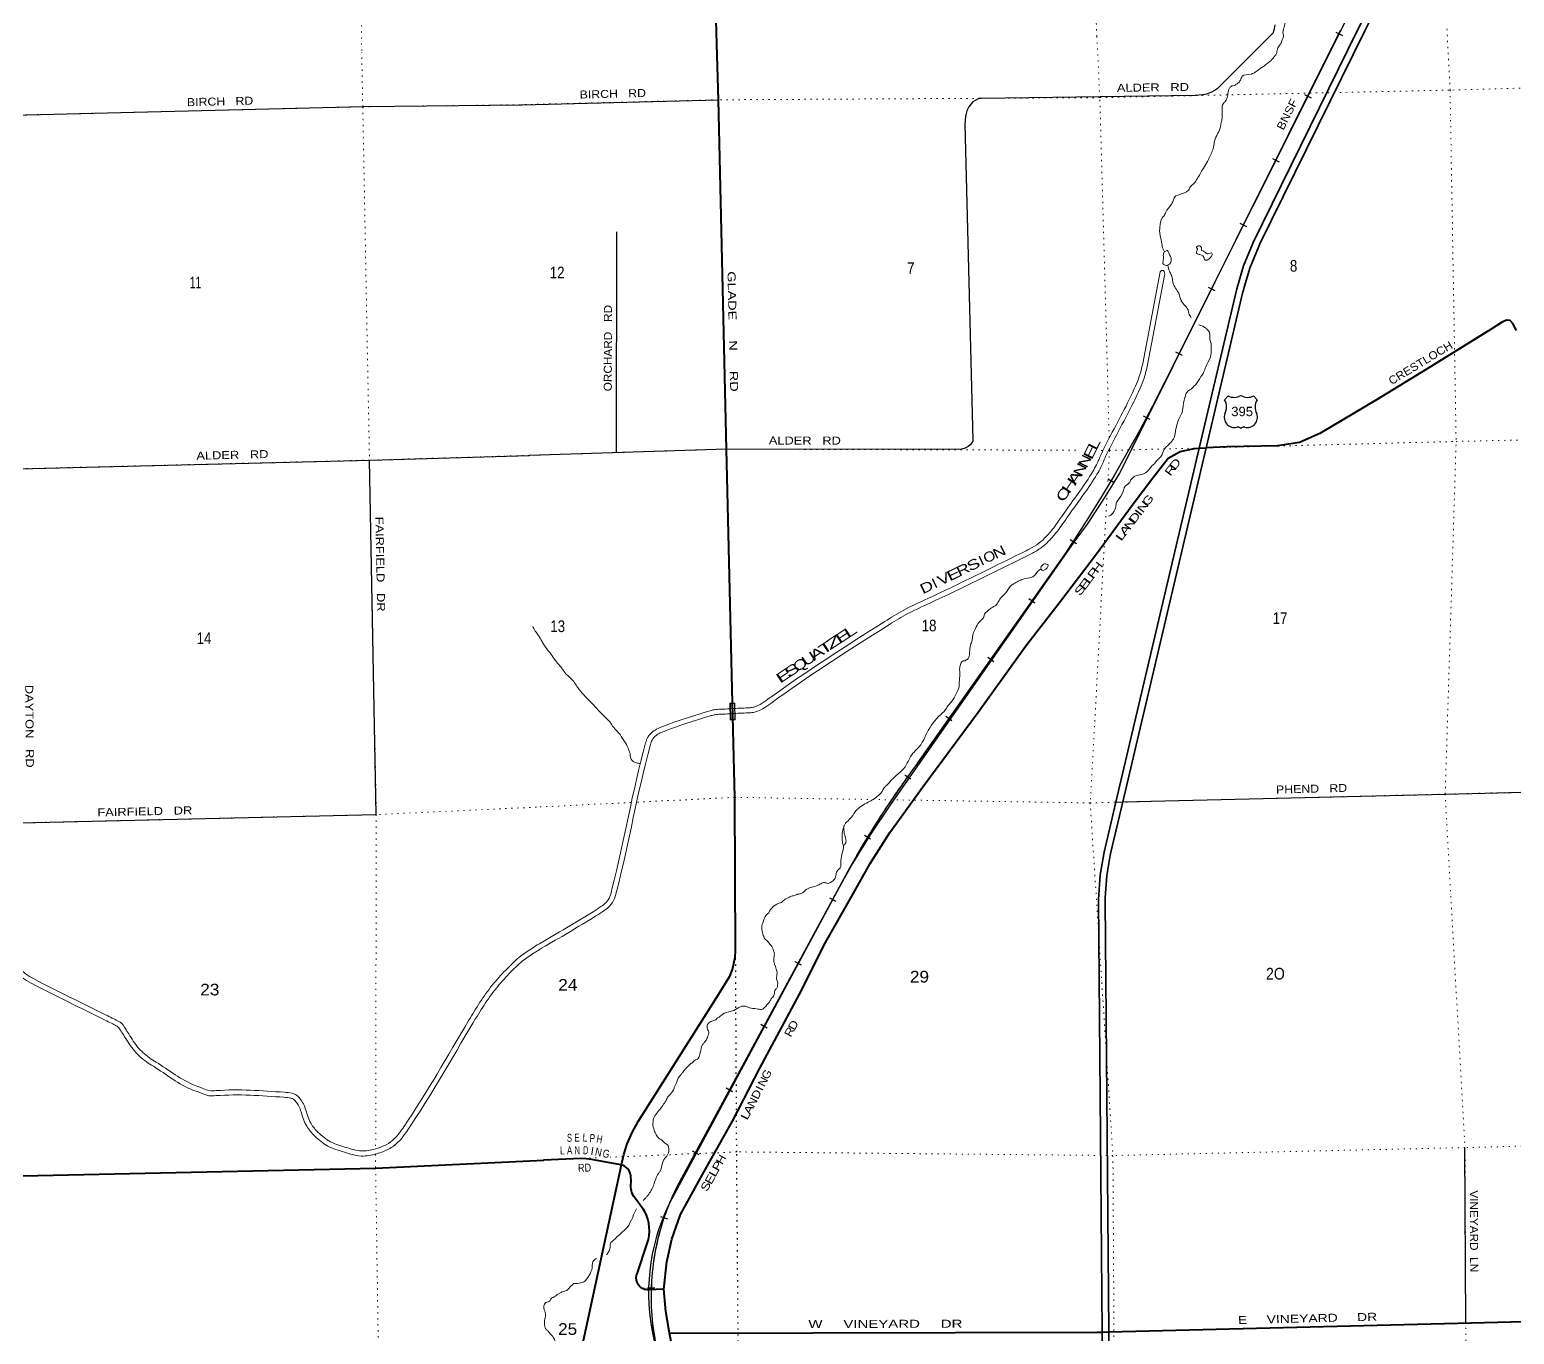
# Model space of a CAD drawing. Header units: feet. Extents: x 245918 to 509309, y -547785 to -360805.
# Drawn here: x 467288 to 489550, y -426471 to -406915 of the extents above; entities that cross this region are included whole.
import ezdxf
from ezdxf.enums import TextEntityAlignment as Align

# ---------------------------------------------------------------- set-up
doc = ezdxf.new("R2010")
doc.units = ezdxf.units.FT
doc.header["$LTSCALE"] = 60
doc.linetypes.add('DOTTED', pattern=[1.5, 0.3, -1.2])
for name, color, linetype, lineweight in [('16', 7, 'Continuous', 25), ('20', 7, 'Continuous', 35), ('26', 7, 'Continuous', 40), ('27', 7, 'Continuous', 13), ('29', 7, 'Continuous', 25), ('34', 7, 'Continuous', 25), ('39', 7, 'Continuous', 13), ('6', 7, 'DOTTED', 25), ('61', 7, 'Continuous', 13), ('7', 7, 'DOTTED', 13)]:
    doc.layers.add(name, color=color, linetype=linetype, lineweight=lineweight)
doc.layers.add('30', color=7, linetype='Continuous')
doc.layers.add('41', color=7, linetype='Continuous')

msp = doc.modelspace()

# ---------------------------------------------------------------- linework, layer by layer
at = {"layer": '16'}
for p, q in [((485205.56, -412460.96), (485256.87, -412402.2)), ((485448.63, -412396.23), (485448.35, -412396.43)), ((485640.72, -412402.11), (485692.11, -412460.96))]:
    msp.add_line(p, q, dxfattribs=at)
for centre, radius, start, end in [((485012.58, -412571.59), 222.05, 332.97043, 29.75871), ((485347.95, -412244.54), 182.07, 239.97227, 303.45418), ((485549.73, -412245.04), 181.52, 236.33975, 300.08743), ((485549.72, -412244.54), 182.07, 236.54582, 236.59441), ((485885.08, -412571.59), 222.05, 150.24129, 207.02957), ((485351.77, -412726.49), 151.42, 159.09177, 283.81923), ((485545.89, -412726.49), 151.42, 256.18077, 20.90823)]:
    msp.add_arc(centre, radius, start, end, dxfattribs=at)
for centre, major_axis, start_param, end_param in [((485407.11, -412925.31), (-19.56, 51.67), 4.95877769, 6.28318531), ((485490.56, -412925.31), (19.56, 51.67), 0, 1.32637542)]:
    msp.add_ellipse(centre, major_axis=major_axis, ratio=0.929097, start_param=start_param, end_param=end_param, dxfattribs=at)
at = {"layer": '20'}
for p, q in [((487193.9, -406932.84), (489257.05, -402826.81)), ((487306.58, -406930.45), (489348.39, -402864.91))]:
    msp.add_line(p, q, dxfattribs=at)
for points in [[(484929.64, -413184.19), (485480.67, -410846.39), (485486.55, -410821.41), (485493.85, -410796.39), (485583.21, -410489.76), (485711.87, -410175.22), (485723.7, -410149.64), (485735.71, -410125.22), (487306.58, -406930.45)], [(484825.75, -413189.07), (485389.23, -410798.45), (485488.8, -410456.79), (485623.53, -410127.42), (485633.68, -410106.09), (487193.9, -406932.84)], [(483370.92, -426436.66), (483314.28, -419952.93), (483340.09, -419583.22), (483398.1, -419246.09), (483575.33, -418494.18), (484825.75, -413189.07)], [(483470.91, -426434.17), (483414.52, -419979.66), (483414.3, -419954.25), (483416.02, -419929.66), (483439.35, -419595.39), (483491.2, -419294.03), (483495.71, -419267.85), (483501.32, -419244.03), (483678.66, -418491.66), (484929.64, -413184.19)], [(483416.97, -431708.14), (483397, -429422.04), (483370.92, -426436.66)], [(483516.95, -431705.65), (483497, -429421.17), (483470.91, -426434.17)]]:
    msp.add_lwpolyline(points, dxfattribs=at)
at = {"layer": '26'}
for p, q in [((477591.15, -407134.24), (477471.06, -402550.96)), ((484825.75, -413189.07), (484929.64, -413184.19))]:
    msp.add_line(p, q, dxfattribs=at)
at = {"layer": '26', "lineweight": 35}
msp.add_line((474994.29, -423857.96), (474997.7, -423857.83), dxfattribs=at)
at = {"layer": '26'}
for points in [[(477826.56, -417006.48), (477736.35, -413201.63), (477617.08, -407965.8), (477591.16, -407134.24)], [(489581.6, -411426.19), (489526.04, -411317.31), (489485.38, -411272.05), (489431.32, -411268.9), (489369.7, -411297.78), (489357.81, -411305.94), (489203.11, -411402.09), (488889.75, -411598.44), (488243.16, -411999.44), (487481.42, -412464.05), (486632.17, -412965.92), (486329.97, -413102.25), (485999.54, -413152.05), (485244.7, -413169.38), (484929.64, -413184.19)], [(476798.56, -425792.23), (476843.62, -425386.33), (476914.82, -425044.08), (477045.66, -424674.97), (477377.3, -424073.34), (477828.23, -423276.35), (478237.2, -422484), (478823.9, -421383.66), (479218.99, -420599.5), (479615.32, -419903.1), (479888.49, -419412.1), (480184.04, -418946.69), (480680.58, -418262.71), (481509.15, -417146.68), (482223.37, -416150.12), (482746.14, -415481.7), (483284.35, -414773.14), (483820.28, -414044.67), (484146.34, -413614.7), (484360.52, -413338.08), (484539.17, -413237.57), (484756.62, -413192.32), (484825.75, -413189.07)], [(476163.23, -423932.83), (476197.56, -423774.91), (476247.26, -423616.34), (476320.84, -423443.47), (476412.08, -423279.24), (477593.81, -421415.9), (477785.21, -421100.69), (477790.09, -421090.11), (477824.29, -421002.73), (477849.17, -420912.26), (477864.46, -420819.68), (477869.98, -420726.01), (477860.12, -418422.05), (477826.56, -417006.48)], [(476163.23, -423932.83), (476150.14, -423929.43), (475739.99, -423853.23), (475714.73, -423848.46), (475633.85, -423838.91), (475552.42, -423837.87), (474997.04, -423859.36)], [(459083.24, -424256.17), (461858.66, -424216.92), (467181.04, -424095.99), (472475.37, -423979.5), (474997.04, -423859.36)], [(476714, -434500.6), (475409.57, -427876.31), (475405.56, -427712.1), (475422.5, -427413.85), (475470.53, -427119), (476163.23, -423932.83)], [(476798.56, -425792.23), (476568.13, -425803), (476549.75, -425803.01), (476531.46, -425801.09), (476513.47, -425797.28), (476495.97, -425791.6), (476479.17, -425784.13), (476463.24, -425774.94), (476448.36, -425764.14), (476434.69, -425751.84), (476422.37, -425738.18), (476411.56, -425723.31), (476402.36, -425707.39), (476394.87, -425690.59), (476389.18, -425673.1), (476385.35, -425655.12), (476383.42, -425636.83), (476383.41, -425618.44), (476385.32, -425600.15), (476389.14, -425582.16), (476394.81, -425564.67), (476547.04, -425108.06), (476564.68, -425049.08), (476576.07, -424988.58), (476581.06, -424927.22), (476579.62, -424865.67), (476571.75, -424804.62), (476557.54, -424744.72), (476537.14, -424686.63), (476510.79, -424631), (476506.13, -424622.99), (476491.6, -424598.03), (476473.11, -424572.99), (476367.01, -424432.46), (476348.17, -424407.51), (476333.94, -424382.46), (476330.32, -424375.81), (476319.26, -424349.21), (476311.03, -424321.61), (476305.74, -424293.3), (476303.44, -424264.59), (476304.14, -424235.8), (476305.85, -424184.71), (476301.31, -424086.33), (476299.4, -424076.42), (476294.04, -424057.02), (476286.68, -424038.28), (476277.41, -424020.41), (476266.31, -424003.61), (476253.53, -423988.07), (476239.18, -423973.94), (476223.44, -423961.39), (476206.48, -423950.56), (476188.47, -423941.56), (476169.62, -423934.49), (476163.23, -423932.83)], [(476881.94, -426452.74), (476876.06, -426422.69), (476824.62, -426131.21), (476798.56, -425792.23)], [(483470.91, -426434.17), (488704.5, -426304.06), (492091.59, -426218.13)], [(476881.94, -426452.74), (476903.35, -426452.69), (483294.04, -426438.57), (483370.92, -426436.66), (483470.91, -426434.17)], [(480602.92, -442059.23), (480593, -442052.2), (480546.78, -442011.58), (480528.12, -441991.35), (480505.12, -441966.4), (480485.85, -441941.35), (480440.61, -441873.02), (480402.48, -441799.81), (480137.14, -441151.43), (479740.8, -440131.91), (479506.52, -439410.46), (479283.05, -438599.6), (479276.17, -438574.64), (479270.55, -438549.6), (479102.05, -437798.47), (476881.94, -426452.74)]]:
    msp.add_lwpolyline(points, dxfattribs=at)
at = {"layer": '29'}
for p, q in [((474670.57, -408038.85), (477617.05, -407965.53)), ((476085.33, -413254.28), (476090.05, -409942.71)), ((483575.33, -418494.18), (483678.66, -418491.66)), ((488822.36, -426301.07), (488809.63, -423672.08))]:
    msp.add_line(p, q, dxfattribs=at)
for points in [[(485938.54, -406959.38), (485092.23, -407801.49), (485064.57, -407823.63), (485011.1, -407853.15), (484931.82, -407878.98), (484880.19, -407891.89), (484762.19, -407901.12), (481558.16, -407945.4), (481530.06, -407948.17), (481510.7, -407953.71), (481465.97, -407974.92), (481432.34, -407997.99), (481403.24, -408026.11), (481370.1, -408070.86), (481340.15, -408131.75), (481329.08, -408170.49), (481322.16, -408214.76), (481312.64, -408332.8), (481432.6, -413068.14), (481430.94, -413078.05), (481419.88, -413102.03), (481389.36, -413138.56), (481360.88, -413164.76), (481314.79, -413186.9), (481266.85, -413201.66), (481211.53, -413207.19), (477738.78, -413201.66), (474779.05, -413295.85)], [(467027.4, -407341.85), (467044.76, -408186.49), (467118.24, -413485.39), (467162.82, -418804.87), (472485.35, -418680.11), (472383.11, -413368.29)], [(444738.64, -408097.13), (444966.27, -408288.99), (445007.05, -408310.37), (445044.48, -408326.85), (445119.69, -408347.29), (445191.54, -408357), (445251.74, -408360.89), (445346.9, -408364.78), (445482.84, -408366.72), (445894.55, -408372.55), (451284.82, -408451.69), (451315.4, -408451.2), (456546.59, -408368.68), (461794.45, -408344.87), (467046.71, -408194.26), (472282.95, -408068.42), (474670.57, -408038.85)], [(451284.69, -408452.05), (451305.03, -413490.29), (451314.74, -413554.42), (451339.98, -413597.17), (451384.65, -413639.92), (451458.45, -413694.34), (451487.58, -413707.94), (451520.59, -413721.54), (451555.55, -413727.37), (451605.24, -413728.77), (456590.71, -413652.11), (461841.56, -413635.07), (467105.62, -413497.05), (467126.98, -413496.07), (472397.54, -413367.87), (474779.05, -413295.85)], [(483678.66, -418491.66), (488518.49, -418373.51), (493829.02, -418240.66), (499177.59, -418137.34), (499238.44, -418129.96), (499290.07, -418113.35), (499394.29, -418069.23), (505296.31, -415060.67)]]:
    msp.add_lwpolyline(points, dxfattribs=at)
msp.add_arc((481490.63, -405921.43), 4567.41, 346.86465, 348.34656, dxfattribs=at)
at = {"layer": '34', "lineweight": 13}
for p, q in [((488207.37, -404377.22), (486938.35, -406949.77)), ((486939.97, -406940.96), (484298.26, -412212.58)), ((482803.39, -414782.92), (480601.88, -417907.06)), ((479586.89, -419474.17), (476995.62, -424251.55))]:
    msp.add_line(p, q, dxfattribs=at)
at = {"layer": '34'}
for p, q in [((486874.54, -406952.17), (486973.43, -407001.73)), ((486402.86, -407887.53), (486501.75, -407937.09)), ((485924.83, -408847.28), (486023.72, -408896.84)), ((485436.05, -409816.84), (485534.94, -409866.39)), ((484958.02, -410776.59), (485056.91, -410826.15)), ((484469.24, -411746.15), (484568.12, -411795.7)), ((483986.86, -412702.13), (484084.45, -412754.19)), ((483455.63, -413645.73), (483550.41, -413702.75)), ((482891.35, -414555.53), (482984.47, -414615.22)), ((482269.73, -415442.82), (482360.15, -415506.53)), ((481654.24, -416320.78), (481744.66, -416384.5)), ((481026.67, -417206.84), (481117.08, -417270.55)), ((480408.39, -418082.39), (480498.41, -418146.67)), ((479803.77, -418988.55), (479898.09, -419046.33)), ((479280.2, -419927.39), (479377.43, -419980.12)), ((478760.22, -420880.57), (478857.45, -420933.31)), ((478251.3, -421824.31), (478348.53, -421877.05)), ((477731.32, -422777.5), (477828.55, -422830.24)), ((477222.4, -423721.24), (477319.63, -423773.98)), ((476745.85, -424704.99), (476850.42, -424741.04)), ((476553.98, -425772.62), (476664.53, -425776.36))]:
    msp.add_line(p, q, dxfattribs=at)
for points in [[(488208.35, -404377.72), (486945.8, -406937.78)], [(486939.21, -406926.33), (483810.31, -413205.22), (483630.46, -413560.59), (483414.44, -413912.41), (483147.09, -414327.09), (482946.02, -414594.49), (480193.65, -418527.7), (479890.79, -418984.96), (479627.68, -419415.62), (479427.79, -419771.24), (476916.01, -424439.22)], [(486939.29, -406926.36), (483810.39, -413205.26), (483630.53, -413560.62), (483414.52, -413912.44), (483147.17, -414327.12), (482946.1, -414594.52), (480193.73, -418527.73), (479890.87, -418984.99), (479627.76, -419415.65), (479427.87, -419771.28), (476916.09, -424439.26)], [(486945.72, -406938.09), (484299.24, -412213.08), (484120.17, -412568.21), (483933.98, -412917.26), (483741.68, -413263.27), (483544.3, -413609.3), (483339.79, -413949.25), (483130.19, -414284.12), (482915.51, -414619.02), (482804.29, -414783.55), (480602.77, -417907.71), (480501.4, -418046.1), (480328.96, -418287.58), (480161.23, -418534.3), (480157.42, -418539.78), (480036.72, -418722.45), (479919.8, -418908.64), (479805.69, -419094.95), (479694.88, -419283.06), (479587.85, -419474.71), (476996.59, -424252.06), (476968.02, -424309.95), (476940.93, -424368.19), (476914.82, -424426.93), (476889.21, -424486.31), (476865.09, -424546.04), (476842.11, -424605.92), (476819.64, -424666.48), (476798.65, -424727.35), (476778.81, -424788.4), (476759.81, -424850.27), (476742.11, -424911.97), (476725.09, -424974.01), (476709.37, -425036.71), (476694.99, -425099.24), (476681.58, -425162.28), (476669.01, -425225.3), (476657.76, -425288.99), (476647.49, -425352.35), (476638.55, -425416.37), (476630.59, -425480.06), (476623.62, -425544.25), (476617.98, -425608.27), (476613.49, -425672.46), (476609.82, -425736.65), (476607.64, -425801.18), (476606.28, -425865.7), (476606.26, -425930.05), (476607.04, -425994.41), (476609.48, -426058.77), (476612.75, -426123.13), (476617, -426187.15), (476622.42, -426251.35), (476629.15, -426315.38), (476637.04, -426379.57), (476645.58, -426443.28), (476649.94, -426470.74), (476687.64, -426696.75)], [(476618.98, -426396.49), (477172.41, -429110.56), (478264.35, -434476.58), (478902.69, -437700.73), (479035.93, -438372.76), (479163.01, -438882.42), (479295.63, -439355.93), (479442.23, -439825.23), (479552.65, -440136.6), (479807.24, -440885.21), (480393.11, -442571.91), (484088.17, -452731.02)], [(476619.06, -426396.53), (477172.49, -429110.59), (478264.42, -434476.61), (478902.76, -437700.76), (479036, -438372.78), (479163.07, -438882.45), (479295.69, -439355.96), (479442.29, -439825.26), (479552.72, -440136.62), (479807.3, -440885.23), (480393.17, -442571.93), (484088.21, -452731.03)]]:
    msp.add_lwpolyline(points, dxfattribs=at)
at = {"layer": '34', "lineweight": 13}
for centre, radius, start, end in [((463948.14, -402097.13), 22725.53, 326.06738, 333.56937), ((494312.95, -428037.64), 17047.64, 143.54072, 146.11727), ((490573.31, -425527.72), 12543.8, 146.11206, 151.1451), ((480296.04, -425903.98), 3690.98, 153.404, 188.83543)]:
    msp.add_arc(centre, radius, start, end, dxfattribs=at)
at = {"layer": '34'}
for centre, major_axis, ratio, start_param, end_param in [((479586.17, -425845.61), (1782.85, 2434.98), 1, 1.71801402, 2.3863644), ((479586.25, -425845.64), (1611.55, 2551.58), 0.999997, 1.64933736, 2.31768773)]:
    msp.add_ellipse(centre, major_axis=major_axis, ratio=ratio, start_param=start_param, end_param=end_param, dxfattribs=at)
at = {"layer": '39'}
for p, q in [((483977.84, -411917.58), (484238.97, -410543.84)), ((484050.42, -411937.15), (484305.07, -410597.7)), ((474931.84, -420704.78), (474964.04, -420683.64))]:
    msp.add_line(p, q, dxfattribs=at)
for centre, radius, start, end in [((484276.13, -410568.2), 44.41, 72.38516, 146.74374), ((484232.16, -410575.85), 76.12, 343.318, 41.04463)]:
    msp.add_arc(centre, radius, start, end, dxfattribs=at)
for points in [[(488841.43, -402736.09), (488836.97, -402750.35), (488784.39, -402902.34), (488720.06, -402980.24), (488575.05, -403035.91), (488528.19, -403002.84), (488352.02, -403010.99), (488198.58, -403135.2), (488157.64, -403184.4), (488085.58, -403274.54), (488025.49, -403362.38), (487979.09, -403435.84), (487919.28, -403535.73), (487857.1, -403619.61), (487825.01, -403704.79), (487779.13, -403800.34), (487738.93, -403881.68), (487668.87, -403971.77), (487533.88, -403940.77), (487452.22, -403962.79), (487293.24, -404020.8), (487239.95, -404142.65), (487201.15, -404284.27), (487136.87, -404450.6), (487084.42, -404522.19), (487094.81, -404710.89), (487096.12, -404853.58), (487130.32, -405031.67), (487119, -405234.95), (487040.79, -405405.63), (486925.74, -405456.58), (486723.43, -405461.33), (486648.76, -405438.96), (486490.43, -405525.09), (486408.73, -405545.1), (486270.52, -405634.78), (486177.31, -405677.17), (486069.48, -405866.64), (486153.47, -406031.51), (486080.67, -406175.93), (486100, -406404.63), (486150.18, -406580.33), (486146.73, -406690.97), (486118.93, -406788.11), (486077.93, -406956.53)], [(486077.93, -406956.53), (486087.26, -407015.16), (486077.32, -407046.28), (486070.26, -407067.93), (486046.48, -407126.62), (486030.49, -407144.72), (486013.53, -407172.86), (485999.38, -407202.11), (485978.77, -407282.3), (485962.78, -407302.41), (485901.83, -407375.81), (485850.01, -407414.77), (485824.78, -407435.23), (485812.03, -407447.68), (485804.78, -407454.35), (485774.06, -407475.53), (485745.72, -407492.65), (485695.58, -407533.76), (485664.67, -407553.08), (485610.59, -407579.33), (485604.58, -407581.36), (485470.28, -407613.87), (485443.38, -407671.13), (485406.4, -407715.38), (485362.36, -407744.6), (485302.25, -407765.85), (485275.32, -407797.05), (485259.37, -407846.23), (485244.6, -407931.53), (485219.69, -407985.77), (485186.7, -408019.97), (485169.97, -408123.33), (485170.01, -408135.37), (485168.35, -408245.7), (485156.5, -408303.91), (485124.8, -408433.4), (485099.87, -408477.61), (485057.05, -408577.04), (485038.3, -408675.39), (484975.62, -408837.07), (484859.9, -409038.03), (484772.1, -409185.74), (484735.14, -409232), (484695.12, -409265.22), (484678.18, -409299.38), (484573.09, -409371.92), (484549.05, -409382.03), (484456.9, -409421.43), (484434.02, -409480.68), (484405.11, -409536.94), (484324.22, -409650.53), (484293.32, -409709.8), (484269.32, -409733.95), (484241.54, -409829.32), (484235.62, -409863.44), (484238.06, -409999.84), (484264.54, -410127.13), (484281.83, -410203.31), (484302.01, -410243.36), (484302.03, -410249.38)], [(484296.03, -410255.42), (484287.09, -410283.53), (484290.31, -410351.72), (484281.5, -410417.94), (484315.68, -410445.92), (484359.8, -410440.77), (484389.81, -410414.6), (484402.74, -410380.45), (484406.7, -410365.4), (484367.25, -410258.2), (484350.1, -410226.16), (484330.05, -410228.23), (484296.03, -410256.42)], [(484791.23, -410168.61), (484785.26, -410182.67), (484799.34, -410196.67), (484782.44, -410242.86), (484786.51, -410262.9), (484810.63, -410278.88), (484858.82, -410293.77), (484894.02, -410323.75), (484898.07, -410335.77), (484906.18, -410362.83), (484921.24, -410368.8), (484960.33, -410360.65), (484998.34, -410325.43), (485018.28, -410287.25), (485015.2, -410267.2), (484987.11, -410263.28), (484959.05, -410272.39), (484945.02, -410274.44), (484890.73, -410233.49), (484860.61, -410225.56), (484859.52, -410195.48), (484857.46, -410179.43), (484841.35, -410159.43), (484799.23, -410160.56), (484790.23, -410169.62)], [(484355.8, -410443.79), (484379.15, -410534.99), (484408.43, -410595.07), (484438.95, -410732.39), (484525.68, -410885.57), (484546.96, -410955.71), (484598.37, -411036.79), (484656.78, -411113.84), (484666.97, -411163.95), (484703.96, -411232.58)], [(484821.58, -411338.44), (484924.44, -411388.81), (484954.62, -411417.81), (484960.65, -411421.8), (484985.15, -411558.13), (485002.38, -411618.25), (485005.62, -411690.46), (484991.99, -411820.88), (484924.25, -411968.53), (484891.41, -412052.89), (484851.48, -412112.19), (484773.62, -412231.78), (484751.63, -412253.92), (484702.64, -412303.22), (484668.6, -412322.38), (484621.66, -412388.72), (484615.73, -412414.82), (484610.76, -412428.88), (484579.19, -412596.47), (484562.35, -412664.72), (484523.48, -412742.07), (484490.68, -412836.46), (484466.94, -412943.85), (484444.18, -413040.2), (484412.22, -413085.44), (484393.23, -413105.56), (484379.73, -413119.25), (484359.24, -413141.77), (484314.25, -413187.04), (484271.41, -413276.44), (484230.47, -413334.74), (484182.46, -413378.02), (484141.52, -413434.31), (484127.5, -413443.38), (484086.54, -413493.66), (484017.53, -413557.06), (483977.48, -413576.25), (483887.28, -413599.6), (483837.21, -413622.82), (483820.22, -413640.93), (483807.58, -413650.9), (483796.26, -413679.12), (483735.28, -413740.49), (483694.35, -413801.8), (483684.43, -413837.94), (483602.62, -413973.59), (483586.65, -413998.72), (483573.82, -414064.95), (483536.98, -414151.32), (483526.99, -414165.4), (483463.94, -414208.72)], [(477786.34, -417094.41), (478028.04, -417082.3), (478092.22, -417079.09), (478150.36, -417068.88), (478243.5, -417028.46), (478358.59, -416950.87), (480110.04, -415785.91), (480386.33, -415620.56), (480754.85, -415441.87), (482169.85, -414755.39), (482286.01, -414696.86), (482421.14, -414612.18), (482531.15, -414512.54), (482653.05, -414365.73), (482829.79, -414117.44), (483228.15, -413538.48), (483284, -413438.01), (483353.72, -413282.33), (483470.32, -413045.27), (483869.04, -412259.7), (483926.75, -412114.08), (483977.29, -411920.35), (483977.84, -411917.58)], [(477787.44, -417169.45), (478031.79, -417157.21), (478100.61, -417153.76), (478172.07, -417141.21), (478279.7, -417094.51), (478400.32, -417013.19), (480150.09, -415849.35), (480422.02, -415686.61), (480787.58, -415509.35), (482203.09, -414822.62), (482322.88, -414762.27), (482466.58, -414672.22), (482585.45, -414564.55), (482712.53, -414411.5), (482891.24, -414160.45), (483291.96, -413578.05), (483351.13, -413471.62), (483421.62, -413314.22), (483537.41, -413078.79), (483937.49, -412290.55), (483998.16, -412137.45), (484050.42, -411937.15)], [(482552.53, -414931.71), (482518.4, -414921.79), (482468.32, -414945.01), (482451.39, -414981.17), (482465.54, -415015.23), (482483.6, -415019.18), (482523.67, -415002.01), (482543.65, -414979.88), (482558.58, -414942.72), (482552.53, -414931.71)], [(482453.44, -414997.21), (482401.42, -415038.5), (482360.46, -415090.78), (482315.43, -415122.01), (482187.14, -415150.5), (482111.02, -415181.83), (482041.94, -415221.17), (481993.91, -415258.43), (481919.02, -415361.97), (481860.03, -415420.32), (481813.1, -415487.67), (481776.18, -415544.95), (481730.12, -415569.17), (481651.07, -415629.6), (481607.09, -415675.87), (481588.21, -415730.09), (481563.22, -415757.25), (481557.22, -415763.28), (481521.23, -415801.51), (481470.36, -415888.93), (481424.64, -416020.46), (481417.8, -416078.65), (481396.92, -416136.88), (481382.23, -416248.26), (481369.43, -416322.52), (481348.47, -416354.68), (481332.44, -416360.74), (481316.43, -416373.83), (481284.35, -416377.95), (481237.48, -416461.34), (481231.58, -416499.47), (481232.62, -416509.49), (481236.77, -416553.61), (481229.09, -416663.96), (481215.75, -416796.58), (481196.43, -416840.05), (481133.64, -416955.96), (481056.37, -417052.55), (481022.56, -417105.68), (480916.3, -417211.93), (480723.12, -417496.88), (480636.18, -417651.43), (480544.42, -417748.03), (480500.95, -417805.98), (480414.02, -417965.36), (480399.53, -417984.68), (480341.57, -418042.64), (480259.47, -418115.08), (480168.86, -418209.82), (480132.88, -418248.05), (480113.88, -418264.16), (480054.99, -418355.61), (480000.98, -418402.92), (479935.96, -418454.27), (479860.87, -418495.63), (479766.76, -418547.08), (479707.73, -418594.4), (479663.74, -418637.67), (479589.85, -418741.21), (479573.84, -418753.29), (479563.86, -418767.36), (479520.87, -418810.63), (479499.11, -418850.81)], [(474830.52, -415854.03), (474870.12, -415930.98), (474913.44, -415991.01), (475020.32, -416169.2), (475108.93, -416278.23), (475170.4, -416369.3), (475239.86, -416448.32), (475340.58, -416583.39), (475403.95, -416638.35), (475506.69, -416777.43), (475698.93, -416990.44), (475885.11, -417188.43), (475985.73, -417290.4), (476045.17, -417375.46), (476118.63, -417452.46), (476197.23, -417569.55), (476207.31, -417583.56), (476260.78, -417682.68), (476290.13, -417766.83), (476320.55, -417869.03), (476356.73, -417893.99), (476384.85, -417905.93), (476447.15, -417914.1)], [(474930.25, -420616.47), (475736.06, -420136.5), (475854.16, -420059.9), (475931.19, -419998.48), (475986.06, -419909.05), (476019.81, -419798.62), (476524.31, -417606.61), (476553.14, -417527.29), (476587.09, -417481.05), (476628.08, -417439.8), (476710.16, -417390.39), (476793.29, -417355.02), (477418.46, -417145.42), (477488.59, -417124.14), (477552.73, -417108.89), (477642.97, -417101.58), (477786.34, -417094.41)], [(474964.04, -420683.64), (475775.67, -420200.2), (475898.05, -420120.83), (475988.24, -420048.92), (476054.99, -419940.12), (476092.31, -419818.02), (476596.37, -417627.91), (476619.96, -417563.01), (476644.23, -417529.95), (476674.73, -417499.26), (476744.35, -417457.35), (476819.93, -417425.19), (477441.27, -417216.87), (477508.17, -417196.58), (477564.5, -417183.18), (477647.87, -417176.43), (477787.44, -417169.45)], [(479492.11, -418881.21), (479476.14, -418936.13), (479469.38, -419020.4), (479474.62, -419090.59), (479491.82, -419137.67), (479523.8, -419103.47), (479528.73, -419075.37), (479509.4, -418987.18), (479494, -418876.9)], [(479499.11, -418850.81), (479496.96, -418859.85), (479494.98, -418868.88), (479494, -418876.9), (479492.11, -418881.21)], [(479494.83, -419139.67), (479490.94, -419175.79), (479460.26, -419307.27), (479450.67, -419443.69), (479449.72, -419459.74), (479393.77, -419529.12), (479376.94, -419597.37), (479348.05, -419660.65), (479297.02, -419696.92), (479240.9, -419710.13), (479216.8, -419701.18), (479164.67, -419709.37), (479106.6, -419740.65), (478931.3, -419804.39), (478879.3, -419852.69), (478832.22, -419869.3), (478796.13, -419875.02), (478790.12, -419877.04), (478768.08, -419887.14), (478710.7, -419904.75), (478659.9, -419927.6), (478614.84, -419949.81), (478572.84, -419989.06), (478512.74, -420014.32), (478492.71, -420022.41), (478399.31, -420099.68), (478389.18, -420114.87), (478382.73, -420129.07), (478317.8, -420209.51), (478290.92, -420274.78), (478288.94, -420280.81), (478271.04, -420329), (478268.27, -420403.23), (478288.6, -420491.42), (478321.9, -420553.5), (478348.03, -420570.46), (478368.17, -420598.48), (478405.42, -420641.49), (478442.78, -420721.6), (478453.97, -420769.7), (478445.18, -420843.95), (478483.77, -420997.27), (478495, -421057.41), (478488.25, -421143.68), (478505.49, -421203.8), (478501.64, -421255.96), (478501.67, -421263.99), (478475.15, -421296.2), (478447.9, -421387.52), (478407.53, -421443.51), (478392.98, -421468.05), (478342.06, -421534.28), (478265.05, -421599.71), (478186.79, -421590.93), (478081.44, -421576.23), (478015.18, -421553.37), (477989.09, -421550.44), (477949.01, -421560.6), (477845.89, -421617.09), (477769.73, -421638.39), (477654.57, -421691.92), (477626.56, -421715.07), (477600.57, -421728.81), (477585.38, -421746.53), (477533.47, -421770.53), (477473.4, -421801.81), (477455.4, -421819.92), (477446.48, -421854.05), (477450.63, -421896.15), (477465.76, -421924.19), (477469.88, -421956.27), (477463.95, -421984.37), (477435.08, -422053.66), (477425.88, -422068.05), (477408.13, -422091.86), (477378.15, -422125.05), (477344.41, -422239.49), (477340.44, -422251.53), (477319.6, -422321.8), (477299.62, -422344.93), (477244.55, -422374.19), (477224.58, -422400.33), (477206.55, -422408.41), (477147.56, -422465.77), (477142.34, -422470.59), (477111.59, -422508), (477096.77, -422523.75), (477074.61, -422549.24), (477048.65, -422585.43), (477013.22, -422630.08), (477003.74, -422654.77), (476953.97, -422770.26), (476949.99, -422780.3), (476897.13, -422871.74), (476873.13, -422893.88), (476838.19, -422946.14), (476832.24, -422965.21)], [(466871.98, -420029.55), (466883.6, -420131.23), (466900.99, -420580.21), (466912.04, -420691.67), (466933.21, -420782.16), (466972.85, -420867.75), (467035.99, -420967.24), (467106, -421056.36), (467180.17, -421127.76), (467308.52, -421205.52), (468418.72, -421761.13), (468514.61, -421808.68), (468586.44, -421846.19), (468610.53, -421862.57), (468657.96, -421926.52), (468711.66, -422009.49), (468859.02, -422223.92), (468934.67, -422301.33), (469040.06, -422388.95), (469143.43, -422453.89), (469735.13, -422809.16), (469861.06, -422855.65), (469972.27, -422893.82), (470082.21, -422893.44), (471100.65, -422917.97), (471205.27, -422931.8), (471244.8, -422948.22), (471281.39, -422984.59), (471324.99, -423049.57), (471358.38, -423135.95), (471441.61, -423351.7), (471563.6, -423499.88), (471760.45, -423649.81), (472006.52, -423740.9), (472257.83, -423798.52), (472492.87, -423764.46), (472670.31, -423695), (472810.57, -423592.49), (472959.64, -423403.83), (473934.38, -421807.35), (474102.64, -421536.22), (474282.74, -421285.9), (474480.06, -421063.71), (474679.82, -420874.36), (474851.81, -420753.7), (474931.84, -420704.78)], [(466946.06, -420017.19), (466958.43, -420125.52), (466975.85, -420575.05), (466986.19, -420679.38), (467004.49, -420757.6), (467038.83, -420831.74), (467097.3, -420923.87), (467161.76, -421005.94), (467226.17, -421067.94), (467344.79, -421139.8), (468452.16, -421694), (468548.63, -421741.84), (468625, -421781.72), (468663.2, -421807.68), (468719.62, -421883.76), (468774.06, -421967.87), (468917.17, -422176.12), (468985.6, -422246.14), (469084.18, -422328.09), (469182.69, -422389.98), (469767.7, -422741.24), (469886.22, -422784.99), (469984.66, -422818.78), (470082.98, -422818.44), (471106.48, -422843.09), (471224.91, -422858.74), (471287.2, -422884.62), (471339.53, -422936.63), (471391.93, -423014.73), (471428.34, -423108.93), (471507.22, -423313.39), (471615.97, -423445.49), (471796.99, -423583.36), (472028.01, -423668.88), (472260.94, -423722.29), (472473.57, -423691.47), (472633.91, -423628.71), (472758.06, -423537.97), (472897.99, -423360.88), (473870.51, -421768.03), (474040.26, -421494.5), (474224.11, -421238.98), (474426.12, -421011.5), (474632.23, -420816.13), (474810.45, -420691.1), (474930.25, -420616.47)], [(476832.24, -422965.21), (476724.41, -423116.99), (476663.48, -423196.42), (476644.56, -423236.59), (476634.67, -423281.76), (476645.05, -423391.04), (476676.38, -423467.16), (476711.66, -423523.21), (476789.08, -423583.13), (476795.11, -423589.13), (476850.41, -423633.08), (476868.56, -423664.12), (476871.7, -423704.22), (476848.91, -423791.55), (476808.94, -423835.8), (476780.03, -423893.06), (476742.34, -424023.55), (476716.39, -424062.75), (476675.53, -424143.11), (476643.73, -424236.48), (476608.88, -424312.81), (476555.97, -424390.2), (476525.88, -424426.3), (476506, -424445.52), (476486.51, -424463.3)], [(476387.92, -424587.85), (476330.35, -424714.86), (476310.43, -424758.04), (476295.45, -424776.14), (476287.9, -424800.99), (476220.61, -424895.73), (476076.62, -425028.57), (476015.01, -425083.31), (476000.52, -425096.6), (475990.86, -425137.65), (475990.86, -425170.25), (475982.41, -425205.27), (475952.83, -425259), (475938.34, -425278.92)], [(475786.2, -425333.86), (475742.75, -425369.61), (475723.89, -425431.85), (475721.03, -425475.99), (475674.27, -425593.47), (475656.25, -425619.98), (475639.33, -425644.73), (475578.31, -425693.06), (475476.06, -425707.43), (475443.98, -425711.55), (475421.99, -425734.68), (475398.02, -425751.63), (475365.02, -425795.04), (475352.45, -425802.26), (475341.01, -425812.16), (475268.87, -425835.46), (475258.87, -425843.52), (475181.79, -425886.89), (475162.57, -425906.06), (475145.77, -425914.08), (475127.74, -425920.15), (475080.78, -425975.46), (475040.9, -425987.2)], [(475040.96, -425987.18), (475018.67, -426005.75), (475003.72, -426032.87), (474997.85, -426081.03), (475013.04, -426125.11), (475020.3, -426199.3), (475007.53, -426285.59), (475008.69, -426331.72), (475021.88, -426381.82), (475049.58, -426412.87)], [(475049.58, -426412.87), (475093.37, -426462.82), (475142.7, -426521.83), (475182.18, -426637.04), (475191.3, -426665.09), (475194.56, -426743.3), (475184.68, -426791.47), (475183.7, -426799.5), (475141.81, -426870.83), (475064.77, -426928.25), (475060.4, -426928.53)]]:
    msp.add_spline(points, degree=3, dxfattribs=at)
at = {"layer": '6'}
for p, q in [((477617.09, -407966.56), (477591.15, -407134.24)), ((477736.35, -413201.63), (477617.08, -407965.8)), ((477826.57, -417007.11), (477736.35, -413201.63)), ((477860.12, -418422.05), (477832.58, -417260.61))]:
    msp.add_line(p, q, dxfattribs=at)
for points in [[(477607.02, -382855.05), (477598.67, -386634.22), (477553.56, -391943.88), (477509.98, -397233.4), (477471.06, -402550.96), (477591.16, -407134.24)], [(477898.33, -445238.4), (477905.43, -439840.18), (477970.75, -434472.97), (477931.21, -429099.8), (477889.95, -423736.84), (477860.12, -418422.05)]]:
    msp.add_lwpolyline(points, dxfattribs=at)
at = {"layer": '61'}
for p, q in [((477863.91, -417007.89), (477868.38, -417257.85)), ((477868.38, -417257.85), (477793.39, -417259.18))]:
    msp.add_line(p, q, dxfattribs=at)
msp.add_lwpolyline([(477793.39, -417259.18), (477788.92, -417009.22), (477863.91, -417007.89)], dxfattribs=at)
msp.add_lwpolyline([(477797.05, -417017.07), (477856.05, -417016.02), (477860.24, -417249.99), (477801.24, -417251.04)], close=True, dxfattribs=at)
msp.add_ellipse((442234.58, -417597.7), major_axis=(18313.86, 30521.83), ratio=0.999997, start_param=5.26215039, end_param=5.26958205, dxfattribs=at)
at = {"layer": '7'}
for p, q in [((483335.17, -407933.27), (483290.14, -407015.2)), ((472282.58, -408070.67), (472267.12, -407255.95)), ((483335.17, -407933.27), (488586.31, -407820.32)), ((488586.31, -407820.32), (488677.16, -413087.39)), ((474654.64, -408039.06), (474670.44, -408038.85)), ((483474.83, -413023.58), (483335.17, -407933.27)), ((483480.24, -413220.7), (488677.16, -413087.39)), ((488513.46, -418373.32), (488677.16, -413087.39)), ((488677.16, -413087.39), (492817.25, -412990.12)), ((474779.05, -413295.85), (472382.9, -413367.46)), ((474789.15, -413295.53), (474743.62, -413296.89)), ((477736.35, -413201.63), (474779.05, -413295.85)), ((477736.35, -413201.63), (482981.8, -413219.05)), ((483480.24, -413220.7), (483190.55, -418505.51)), ((483356.25, -413220.29), (483373.88, -413220.35)), ((476307.44, -418498.66), (474887.86, -418568.7)), ((477860.12, -418422.05), (476403.64, -418493.91)), ((477860.12, -418422.05), (483190.55, -418505.51)), ((490116.99, -418333.78), (488513.46, -418373.32)), ((488513.46, -418373.32), (488809.63, -423672.08)), ((472485.35, -418680.11), (472475.93, -423684.41)), ((474890.14, -418568.59), (474888.79, -418568.66)), ((472475.75, -423775.15), (472475.37, -423979.5)), ((475787.27, -423825.89), (474997.04, -423859.36)), ((477889.95, -423736.84), (475992.35, -423817.21)), ((483530.94, -423791.19), (477889.95, -423736.84)), ((488809.63, -423672.08), (483530.94, -423791.19)), ((483530.94, -423791.19), (483562, -429078.42)), ((472475.37, -423979.5), (474997.04, -423859.36)), ((472475.37, -423979.5), (472555.68, -429281.94))]:
    msp.add_line(p, q, dxfattribs=at)
for points in [[(483290.14, -407015.2), (483101.77, -402428.77), (483022.7, -397122.02), (482877.71, -391824.86), (482740.64, -386523.5), (482683.65, -381218.25), (482589.02, -375931.97), (482491.67, -370356.3), (482482.47, -365124.3), (482408.49, -361296.9)], [(472374.35, -383409.23), (472360.85, -386745.6), (472320.74, -391971.09), (472258.86, -397357.06), (472220.59, -402621.44), (472267.12, -407255.95)], [(493865.46, -407672.49), (488586.31, -407820.32), (488539.94, -406904.29)], [(445900.34, -408374), (451284.81, -408451.86), (456535.87, -408369.32), (461791.46, -408347.12), (467047.95, -408196.67), (472282.58, -408070.67), (474670.57, -408038.85)], [(483335.17, -407933.27), (477617.08, -407965.8), (474670.57, -408038.85)], [(472282.58, -408070.67), (472382.9, -413367.46), (472485.35, -418680.11)], [(472382.9, -413367.46), (467120.4, -413497.72), (461833.91, -413636.4), (456574.64, -413676.69), (451562.56, -413733.3)], [(483478.42, -413220.69), (483480.24, -413220.7), (483479.9, -413208.15)], [(488513.46, -418373.32), (483190.55, -418505.51), (483530.94, -423791.19)], [(474887.86, -418568.7), (472485.35, -418680.11), (467162.82, -418804.87)], [(494072.3, -423534.19), (488809.63, -423672.08), (488834.44, -428966.92)], [(472475.37, -423979.5), (467181.04, -424095.99), (461858.66, -424216.92), (456592.03, -424291.4), (451275.29, -424368.51), (445897.94, -424413.68), (443605.61, -424470.65)]]:
    msp.add_lwpolyline(points, dxfattribs=at)

# ---------------------------------------------------------------- texts
at = {"layer": '16', "width": 1.05}
msp.add_text('395', height=140, dxfattribs=at).set_placement((485468.43, -412708), align=Align.CENTER)
at = {"layer": '27'}
for s, rotation, width, p in [('GLADE     N     RD', 271.305, 1.35, (477751.44, -410537.7)), ('CRESTLOCH ', 31.275, 1.1, (487709.04, -412243.82)), ('S', 359.61, 0.7, (475344.16, -423585.06)), ('E', 0.61, 0.7, (475458.05, -423582.99)), ('L', 357.038, 0.8, (475576.65, -423579.24)), ('P', 356.462, 0.75, (475681.11, -423587.85)), ('H', 350.19, 0.75, (475779.52, -423596.93)), ('L', 1.61, 0.8, (475241.58, -423775.89)), ('A', 1.61, 0.75, (475346.18, -423774.38)), ('N', 1.238, 0.65, (475460.22, -423772.58)), ('D', 356.462, 0.7, (475581.86, -423769.51)), ('N', 348.989, 0.85, (475758.11, -423789.47)), ('G', 348.989, 0.8, (475871.51, -423812.45)), ('RD', 2.216, 0.85, (475512.25, -424037.69)), ('W     VINEYARD     DR', 0.127, 1.4, (478964.85, -426376.7)), ('E     VINEYARD     DR', 1.424, 1.3, (485408.24, -426318.15))]:
    msp.add_text(s, height=120, rotation=rotation, dxfattribs=dict(at, width=width)).set_placement(p)
for s, rotation, width, p in [('D', 52.404, 1.45, (484510.38, -413461.8)), ('R', 53.121, 1.4, (484440.43, -413551.75)), ('N', 52.738, 1.45, (484029.15, -414101.82)), ('G', 52.738, 1.35, (484102.81, -414002.64)), ('N', 53.644, 1.4, (483831.97, -414359.2)), ('D', 52.914, 1.4, (483903.68, -414263.67)), ('I', 52.914, 1.55, (483963.83, -414189.11)), ('L', 53.644, 1.75, (483698.83, -414532.33)), ('A', 53.644, 1.55, (483759.15, -414450.75)), ('H', 52.943, 1.35, (483345.78, -415008.82)), ('E', 52.618, 1.55, (483154.3, -415262.73)), ('L', 52.943, 1.75, (483217.27, -415177.2)), ('P', 52.943, 1.55, (483280.56, -415095.11)), ('S', 52.618, 1.55, (483084.24, -415350.58)), ('D', 61.936, 1.2, (478790.54, -421863.33)), ('R', 61.936, 1.2, (478735, -421964.86)), ('G', 62.795, 1.1, (478390.58, -422600.17)), ('N', 62.795, 1.15, (478335.27, -422711.5)), ('N', 62.996, 1.15, (478177.48, -423019.4)), ('D', 62.996, 1.15, (478237.36, -422900.44)), ('I', 62.795, 1.2, (478283.46, -422809.62)), ('L', 62.113, 1.45, (478075.32, -423214.11)), ('A', 62.996, 1.3, (478122.54, -423128.44)), ('H', 60.28, 1.15, (477707.08, -423878.89)), ('E', 60.818, 1.3, (477540.5, -424176.87)), ('L', 60.28, 1.5, (477597, -424069.25)), ('P', 60.28, 1.35, (477651.04, -423976.13)), ('S', 60.818, 1.3, (477476.31, -424281.68))]:
    msp.add_text(s, height=120, rotation=rotation, dxfattribs=dict(at, width=width)).set_placement(p, align=Align.CENTER)
msp.add_text('I', height=120, rotation=350.69, dxfattribs=at).set_placement((475693.52, -423778.29))
at = {"layer": '30'}
for s, rotation, width, p in [('BIRCH   RD', 1.425, 1.15, (475536.3, -407947.29)), ('ALDER   RD', 0.792, 1.2, (483590.88, -407847.3)), ('BIRCH   RD', 1.377, 1.15, (469647.48, -408061.74)), ('ORCHARD   RD', 89.918, 1.1, (476016.64, -412335.27)), ('ALDER   RD', 359.909, 1.2, (478370.61, -413132.67)), ('ALDER   RD', 1.418, 1.2, (469789.31, -413361.64)), ('FAIRFIELD   DR', 271.105, 1.2, (472471.75, -414215.79)), ('DAYTON   RD', 270.458, 1.2, (467221.41, -416736.25)), ('PHEND   RD', 1.398, 1.15, (485978.07, -418365.51)), ('FAIRFIELD   DR', 1.343, 1.2, (468304.79, -418708.08)), ('VINEYARD  LN', 270.268, 1.1, (488882.64, -424313.5))]:
    msp.add_text(s, height=120, rotation=rotation, dxfattribs=dict(at, width=width)).set_placement(p)
at = {"layer": '34', "width": 1.15}
msp.add_text('BNSF', height=120, rotation=63.384, dxfattribs=at).set_placement((486087.22, -408430.49))
at = {"layer": '41'}
for s, rotation, width, p in [('E', 63.472, 1.55, (483257.56, -413279.58)), ('L', 63.089, 1.45, (483316.99, -413159.76)), ('N', 64.508, 1.25, (483177.82, -413413.28)), ('A', 56.197, 1.55, (483020.85, -413672.34)), ('N', 63.886, 1.3, (483103.98, -413541.64)), ('C', 55.426, 1.45, (482845.5, -413922.43)), ('H', 55.954, 1.6, (482937.96, -413789.8)), ('N', 26.027, 1.3, (481858.82, -414811.24)), ('R', 25.879, 1.35, (481316.44, -415073.62)), ('S', 25.886, 1.45, (481470.77, -414998.43)), ('I', 25.882, 1.1, (481589.71, -414940.5)), ('O', 25.888, 1.15, (481710.18, -414879.69)), ('I', 25.882, 1.1, (480889.18, -415279.55)), ('V', 25.882, 1.35, (481024.77, -415213.2)), ('E', 25.879, 1.5, (481173.74, -415142.97)), ('D', 25.863, 1.35, (480769.78, -415336.71)), ('T', 33.566, 1.8, (479266.59, -416237.61)), ('Z', 33.567, 1.9, (479382.44, -416158.09)), ('E', 33.568, 1.75, (479525.77, -416065.63)), ('L', 33.356, 1.65, (479635.05, -415993.54)), ('U', 33.635, 1.45, (479010, -416407.93)), ('A', 33.563, 1.55, (479134.53, -416325.24)), ('E', 33.695, 1.75, (478636.58, -416656.79)), ('S', 33.691, 1.65, (478758.11, -416575.76)), ('Q', 33.695, 1.35, (478880.64, -416494.05))]:
    msp.add_text(s, height=150, rotation=rotation, dxfattribs=dict(at, width=width)).set_placement(p, align=Align.CENTER)
at = {"layer": '7'}
for s, rotation, width, p in [('12', 0.028, 0.85, (475086.26, -410643.42)), ('7', 0.025, 0.85, (480445, -410577.88)), ('8', 0.025, 0.85, (486184.73, -410542.56)), ('11', 0.316, 0.65, (469689.81, -410791.56)), ('13', 0.028, 0.85, (475094.48, -415944.71)), ('18', 0.028, 0.85, (480663.47, -415933.95)), ('17', 0.028, 0.85, (485926.05, -415824.17)), ('14', 0.314, 0.85, (469791.72, -416125.06)), ('24', 0.314, 1.1, (475214.4, -421321)), ('29', 0.028, 1.1, (480486.53, -421198.23)), ('2O', 0.028, 0.9, (485826.45, -421153.09)), ('23', 0.314, 1.1, (469846.04, -421392.34)), ('25', 0.028, 1.1, (475211.14, -426479.74))]:
    msp.add_text(s, height=175.5, rotation=rotation, dxfattribs=dict(at, width=width)).set_placement(p)

doc.saveas('drawing.dxf')
